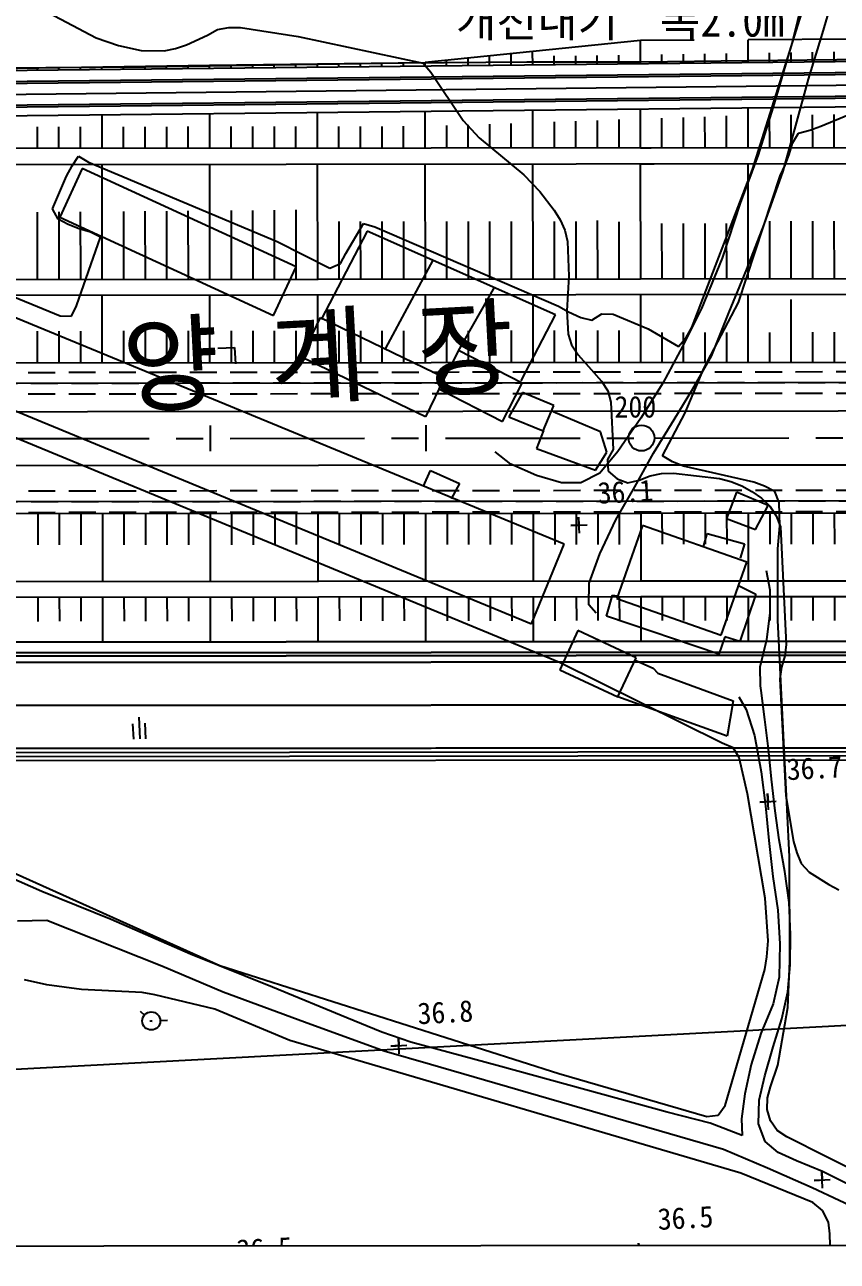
# Model space of a CAD drawing. Header units: millimetres. Extents: x 12262 to 13058, y 1103 to 1809.
# Drawn here: x 12689.2 to 12764.7, y 1421.2 to 1536.1 of the extents above; entities that cross this region are included whole.
import ezdxf
from ezdxf.enums import TextEntityAlignment as Align
from ezdxf.xclip import XClip

# ---------------------------------------------------------------- set-up
doc = ezdxf.new("R2010")
doc.units = ezdxf.units.MM
doc.header["$LTSCALE"] = 10
doc.header["$MEASUREMENT"] = 0
doc.header["$XCLIPFRAME"] = 2
for name, pattern in [('A-CENTR01', [2, 1.25, -0.25, 0.25, -0.25]), ('DASHEDX2', [1.5, 1, -0.5]), ('HIDDEN', [0.375, 0.25, -0.125])]:
    doc.linetypes.add(name, pattern=pattern)
for name, color, linetype in [('TN-CABL', 4, 'Continuous'), ('TZ-BASE', 253, 'Continuous'), ('TZ-CABL', 4, 'Continuous')]:
    doc.layers.add(name, color=color, linetype=linetype)
doc.layers.add('TX-PAPR', color=2, linetype='Continuous', plot=False)
doc.styles.get("Standard").update_dxf_attribs({"font": 'GulimChe.ttf'})
doc.linetypes.add('ZIGZAG', pattern='A,0.0001,-0.2,[131,ltypeshp.shx,S=0.2,R=0,X=-0.2,Y=0],-0.4,[131,ltypeshp.shx,S=0.2,R=180,X=0.2,Y=0],-0.2', length=0.8001)

# ---------------------------------------------------------------- blocks, each defined once
blk = doc.blocks.new('JD-FG1DGHDHG')
at = {"layer": 'TZ-BASE', "linetype": 'DASHEDX2'}
for p, q in [((413.97, 36.86, 37), (415.62, 43.61, 37)), ((416.82, 37.93, 36.61), (418.02, 42.03, 36.61)), ((342.76, 41.05, 36), (349.38, 37.51, 36)), ((415.01, 40.33, 36.78), (413.83, 36.59, 36.78)), ((359.7, 37.76, 36), (360.64, 38.3, 36)), ((360.64, 38.3, 36), (361.69, 38.49, 36)), ((361.69, 38.49, 36), (362.76, 38.47, 36)), ((362.76, 38.47, 36), (368.12, 37.64, 36)), ((349.38, 37.51, 36), (351.44, 36.79, 36)), ((351.44, 36.79, 36), (353.55, 36.35, 36)), ((356.74, 36.53, 36), (357.75, 36.86, 36)), ((357.75, 36.86, 36), (359.7, 37.76, 36)), ((479.9, 37.75), (399.9, 37.27)), ((353.55, 36.35, 36), (355.68, 36.31, 36)), ((355.68, 36.31, 36), (356.74, 36.53, 36))]:
    blk.add_line(p, q, dxfattribs=at)
at = {"layer": 'TZ-BASE'}
for p, q in [((415.52, 33.68, 36.61), (416.82, 37.93, 36.61)), ((368.12, 37.64, 36), (379.74, 35.15, 36)), ((399.9, 37.27), (379.91, 35.21)), ((399.9, 35.08), (399.9, 37.27)), ((409.9, 35.19), (409.9, 37.33)), ((410.3, 25.29, 37), (413.97, 36.86, 37)), ((499.89, 36.16), (319.88, 34.22)), ((383.91, 34.91), (383.9, 35.62)), ((385.91, 34.93), (385.9, 35.82)), ((387.91, 34.95), (387.9, 36.03)), ((389.91, 34.97), (389.9, 36.24)), ((391.9, 35), (391.9, 35.83)), ((393.9, 35.02), (393.9, 35.83)), ((395.9, 35.04), (395.9, 35.87)), ((397.9, 35.06), (397.9, 35.9)), ((401.9, 35.1), (401.9, 35.96)), ((403.9, 35.13), (403.9, 35.99)), ((405.9, 35.15), (405.9, 36.02)), ((407.9, 35.17), (407.9, 36.05)), ((411.9, 35.21), (411.9, 36.12)), ((413.83, 36.59, 36.78), (412.23, 31.12, 36.78)), ((413.9, 35.23), (413.9, 36.15)), ((415.9, 35.26), (415.9, 36.18)), ((417.9, 35.28), (417.9, 36.21)), ((339.91, 34.67), (359.91, 34.99)), ((343.91, 34.48), (343.91, 34.73)), ((345.91, 34.5), (345.91, 34.77)), ((347.91, 34.52), (347.91, 34.8)), ((349.91, 34.54), (349.91, 34.83)), ((351.91, 34.56), (351.91, 34.86)), ((353.91, 34.59), (353.91, 34.89)), ((355.91, 34.61), (355.91, 34.92)), ((357.91, 34.63), (357.91, 34.96)), ((359.91, 34.99), (379.91, 35.21)), ((359.91, 34.65), (359.91, 34.99)), ((361.91, 34.67), (361.91, 35.01)), ((363.91, 34.69), (363.91, 35.03)), ((365.91, 34.72), (365.91, 35.05)), ((367.91, 34.74), (367.91, 35.08)), ((369.91, 34.76), (369.91, 35.1)), ((371.91, 34.78), (371.91, 35.12)), ((373.91, 34.8), (373.91, 35.14)), ((375.91, 34.82), (375.91, 35.16)), ((377.91, 34.85), (377.91, 35.18)), ((379.74, 35.15, 36), (380.45, 34.33, 36)), ((379.91, 34.87), (379.91, 35.21)), ((381.91, 34.89), (381.9, 35.41)), ((499.9, 33.96), (319.91, 32.02)), ((380.45, 34.33, 36), (383.46, 29.84, 36)), ((414.33, 29.36, 36.61), (415.52, 33.68, 36.61)), ((499.92, 31.96), (319.93, 30.02)), ((412.23, 31.12, 36.78), (410.83, 26.65, 36.78)), ((349.92, 27.27), (349.92, 30.34)), ((359.92, 27.28), (359.92, 30.45)), ((369.92, 27.29), (369.92, 30.56)), ((379.92, 27.29), (379.92, 30.67)), ((389.92, 27.3), (389.92, 30.77)), ((397.92, 27.31), (397.92, 29.92)), ((399.92, 27.31), (399.92, 30.88)), ((401.91, 27.31), (401.9, 30.05)), ((403.91, 27.32), (403.9, 30.12)), ((405.91, 27.32), (405.9, 30.19)), ((407.91, 27.32), (407.9, 30.26)), ((409.91, 27.32), (409.9, 30.99)), ((411.91, 27.32), (411.9, 30.34)), ((413.91, 27.33), (413.9, 30.35)), ((415.91, 27.33), (415.9, 30.37)), ((416.66, 29.31, 35), (420.63, 30.94, 35)), ((417.91, 27.33), (417.9, 30.38)), ((343.92, 27.26), (343.92, 29.25)), ((345.92, 27.26), (345.92, 29.25)), ((347.92, 27.27), (347.92, 29.25)), ((351.92, 27.27), (351.92, 29.26)), ((353.92, 27.27), (353.92, 29.26)), ((355.92, 27.27), (355.92, 29.26)), ((357.92, 27.27), (357.92, 29.27)), ((361.92, 27.28), (361.92, 29.27)), ((363.92, 27.28), (363.92, 29.28)), ((365.92, 27.28), (365.92, 29.28)), ((367.92, 27.28), (367.92, 29.28)), ((371.92, 27.29), (371.92, 29.29)), ((373.92, 27.29), (373.92, 29.29)), ((375.92, 27.29), (375.92, 29.29)), ((377.92, 27.29), (377.92, 29.3)), ((381.92, 27.3), (381.92, 29.37)), ((383.46, 29.84, 36), (384.92, 28.24, 36)), ((383.92, 27.3), (383.92, 29.44)), ((385.92, 27.3), (385.92, 29.51)), ((387.92, 27.3), (387.92, 29.57)), ((391.92, 27.31), (391.92, 29.71)), ((393.92, 27.31), (393.92, 29.78)), ((395.92, 27.31), (395.92, 29.85)), ((413.17, 25.12, 36.61), (414.33, 29.36, 36.61)), ((414.59, 28.65, 35), (415.64, 28.94, 35)), ((415.64, 28.94, 35), (416.66, 29.31, 35)), ((384.92, 28.24, 36), (389.09, 24.8, 36)), ((413.72, 26.69, 35), (414.03, 27.73, 35)), ((414.03, 27.73, 35), (414.59, 28.65, 35)), ((347.14, 25.62, 37), (347.74, 26.54, 37)), ((347.74, 26.54, 37), (348.65, 25.98, 37)), ((389.92, 27.3), (389.92, 27.54)), ((410.83, 26.65, 36.78), (409.18, 22.17, 36.78)), ((413.34, 25.68, 35), (413.72, 26.69, 35)), ((348.07, 25.39, 38.33), (345.99, 20.86, 38.33)), ((346.62, 24.68, 37), (347.14, 25.62, 37)), ((367.94, 16.25, 38.33), (348.07, 25.39, 38.33)), ((348.65, 25.98, 37), (366.17, 18.59, 37)), ((349.94, 15.1), (349.93, 25.77)), ((359.94, 15.11), (359.93, 25.78)), ((369.94, 15.12), (369.93, 25.79)), ((379.94, 15.12), (379.93, 25.79)), ((389.94, 15.13), (389.93, 25.8)), ((399.94, 15.14), (399.93, 25.81)), ((404.67, 10.62, 37), (410.3, 25.29, 37)), ((409.92, 15.15), (409.91, 25.82)), ((412.88, 24.7, 35), (413.34, 25.68, 35)), ((345.33, 21.64, 37), (346.62, 24.68, 37)), ((389.09, 24.8, 36), (390.58, 23.24, 36)), ((409.01, 12.95, 35), (412.88, 24.7, 35)), ((411.4, 20.18, 36.61), (413.17, 25.12, 36.61)), ((390.58, 23.24, 36), (391.9, 21.52, 36)), ((409.18, 22.17, 36.78), (407.49, 17.05, 36.78)), ((343.94, 15.09), (343.93, 21.33)), ((345.84, 20.66, 37), (345.33, 21.64, 37)), ((345.94, 15.09), (345.93, 21.35)), ((345.99, 20.86, 38.33), (365.85, 11.72, 38.33)), ((347.94, 15.1), (347.93, 21.36)), ((351.94, 15.1), (351.93, 21.4)), ((353.94, 15.1), (353.93, 21.41)), ((355.94, 15.1), (355.93, 21.43)), ((357.94, 15.1), (357.93, 21.44)), ((361.94, 15.11), (361.93, 21.48)), ((363.94, 15.11), (363.93, 21.49)), ((365.94, 15.11), (365.93, 21.51)), ((367.94, 15.11), (367.93, 21.53)), ((391.9, 21.52, 36), (392.47, 20.62, 36)), ((346.78, 20.17, 37), (345.84, 20.66, 37)), ((347.79, 19.79, 37), (346.78, 20.17, 37)), ((348.84, 19.48, 37), (347.79, 19.79, 37)), ((374.53, 19.55, 37.53), (370.25, 11.37, 37.53)), ((371.94, 15.12), (371.93, 20.45)), ((372.54, 17.49, 37), (374.19, 20.27, 37)), ((373.94, 15.12), (373.93, 20.45)), ((374.19, 20.27, 37), (375.24, 19.96, 37)), ((392.03, 11.78, 37.53), (374.53, 19.55, 37.53)), ((375.24, 19.96, 37), (392.3, 12.59, 37)), ((375.94, 15.12), (375.93, 20.46)), ((377.94, 15.12), (377.93, 20.46)), ((381.94, 15.13), (381.93, 20.46)), ((383.94, 15.13), (383.93, 20.46)), ((385.94, 15.13), (385.93, 20.46)), ((387.94, 15.13), (387.93, 20.47)), ((391.94, 15.14), (391.93, 20.47)), ((392.47, 20.62, 36), (392.9, 19.65, 36)), ((392.9, 19.65, 36), (393.13, 18.59, 36)), ((393.94, 15.14), (393.93, 20.47)), ((395.94, 15.14), (395.93, 20.55)), ((397.94, 15.14), (397.93, 20.42)), ((401.92, 15.14), (401.91, 20.27)), ((403.92, 15.15), (403.91, 20.27)), ((405.92, 15.15), (405.91, 20.27)), ((407.92, 15.15), (407.91, 20.28)), ((409.78, 16.02, 36.61), (411.4, 20.18, 36.61)), ((411.92, 15.15), (411.91, 20.49)), ((413.92, 15.16), (413.91, 20.49)), ((415.92, 15.16), (415.91, 20.49)), ((417.92, 15.16), (417.91, 20.49)), ((347.55, 12.64, 37), (349.78, 18.99, 37)), ((349.78, 18.99, 37), (348.84, 19.48, 37)), ((366.17, 18.59, 37), (371.08, 16.11, 37)), ((393.13, 18.59, 36), (393.27, 15.37, 36)), ((372.05, 16.55, 37), (372.54, 17.49, 37)), ((365.85, 11.72, 38.33), (367.94, 16.25, 38.33)), ((371.08, 16.11, 37), (372.05, 16.55, 37)), ((376.26, 8.69, 37.53), (380.66, 16.88, 37.53)), ((407.49, 17.05, 36.78), (405.57, 12.39, 36.78)), ((337.63, 15.15, 37), (346.03, 11.69, 37)), ((393.27, 15.37, 36), (393.06, 12.16, 36)), ((408.11, 11.97, 36.61), (409.78, 16.02, 36.61)), ((392.84, -9.51, 39.25), (334.76, 14.44, 39.25)), ((383.02, 8.46, 37.53), (386.38, 14.4, 37.53)), ((347.09, 11.66, 37), (347.55, 12.64, 37)), ((349.94, 7.34), (349.94, 13.64)), ((359.94, 7.35), (359.94, 13.65)), ((369.94, 7.36), (369.94, 13.66)), ((379.94, 7.36), (379.94, 13.66)), ((389.94, 7.37), (389.94, 13.67)), ((399.94, 7.38), (399.94, 13.68)), ((405.8, 6.8, 35), (409.01, 12.95, 35)), ((409.92, 7.39), (409.92, 13.69)), ((413.92, 7.4), (413.92, 13.21)), ((346.03, 11.69, 37), (347.09, 11.66, 37)), ((368.43, 7.87, 37.83), (370.21, 11.55, 37.83)), ((370.21, 11.55, 37.83), (381.72, 5.98, 37.83)), ((388.83, 5.67, 37.53), (392.03, 11.78, 37.53)), ((392.3, 12.59, 37), (393.24, 12.06, 37)), ((393.06, 12.16, 36), (393.19, 10, 36)), ((393.24, 12.06, 37), (394.37, 11.55, 37)), ((394.37, 11.55, 37), (395.41, 11.31, 37)), ((395.41, 11.31, 37), (396.31, 11.88, 37)), ((396.31, 11.88, 37), (397.37, 11.86, 37)), ((397.37, 11.86, 37), (400.63, 10.48, 37)), ((405.57, 12.39, 36.78), (403.85, 8.9, 36.78)), ((406.52, 7.95, 36.61), (408.11, 11.97, 36.61)), ((400.63, 10.48, 37), (403.44, 8.86, 37)), ((404.15, 9.68, 37), (404.67, 10.62, 37)), ((343.94, 7.33), (343.94, 10.28)), ((345.94, 7.33), (345.94, 10.28)), ((347.94, 7.34), (347.94, 10.28)), ((351.94, 7.34), (351.94, 10.29)), ((353.94, 7.34), (353.94, 10.29)), ((355.94, 7.34), (355.94, 10.29)), ((357.94, 7.34), (357.94, 10.29)), ((361.94, 7.35), (361.94, 10.29)), ((363.94, 7.35), (363.94, 10.3)), ((365.94, 7.35), (365.94, 10.3)), ((367.94, 7.35), (367.94, 10.3)), ((371.94, 7.36), (371.94, 10.3)), ((373.94, 7.36), (373.94, 10.31)), ((375.94, 7.36), (375.94, 10.31)), ((377.94, 7.36), (377.94, 10.31)), ((381.94, 7.37), (381.94, 10.31)), ((383.94, 7.37), (383.94, 10.31)), ((385.94, 7.37), (385.94, 10.32)), ((387.94, 7.37), (387.94, 10.32)), ((391.94, 7.38), (391.94, 10.32)), ((393.19, 10, 36), (393.52, 8.99, 36)), ((393.94, 7.38), (393.94, 10.32)), ((395.94, 7.38), (395.94, 10.33)), ((397.94, 7.38), (397.94, 10.33)), ((401.92, 7.38), (401.92, 10.15)), ((403.44, 8.86, 37), (404.15, 9.68, 37)), ((403.92, 7.39), (403.92, 10.16)), ((405.92, 7.39), (405.92, 10.16)), ((407.92, 7.39), (407.92, 10.16)), ((411.92, 7.39), (411.92, 10.16)), ((415.92, 7.4), (415.92, 10.17)), ((417.92, 7.4), (417.92, 10.17)), ((360.68, 8.68, 37.2), (362.22, 8.76, 37.2)), ((362.22, 8.76, 37.2), (362.3, 7.24, 37.2)), ((383.03, 8.47, 38.08), (381.2, 4.92, 38.08)), ((388.93, 5.45, 38.08), (383.03, 8.47, 38.08)), ((393.52, 8.99, 36), (394.13, 8.09, 36)), ((394.13, 8.09, 36), (396.3, 5.63, 36)), ((403.85, 8.9, 36.78), (401.98, 5.44, 36.78)), ((392.39, -20.5, 37), (323.79, 7.83, 37)), ((331.72, 7.05, 39.25), (389.8, -16.9, 39.25)), ((379.94, 2.31, 37.83), (368.43, 7.87, 37.83)), ((404.77, 4.93, 36.61), (406.52, 7.95, 36.61)), ((381.72, 5.98, 37.83), (379.94, 2.31, 37.83)), ((404.07, 2.68, 35), (405.8, 6.8, 35)), ((381.2, 4.92, 38.08), (387.11, 1.89, 38.08)), ((387.11, 1.89, 38.08), (388.93, 5.45, 38.08)), ((396.3, 5.63, 36), (396.87, 4.73, 36)), ((396.87, 4.73, 36), (397.17, 3.68, 36)), ((401.98, 5.44, 36.78), (399.96, 2.19, 36.78)), ((403.05, 2.08, 36.61), (404.77, 4.93, 36.61)), ((388.95, 4.57, 37.92), (387.7, 2.32, 37.92)), ((391.86, 3.38, 37.92), (388.95, 4.57, 37.92)), ((397.17, 3.68, 36), (397.37, -0.71, 36)), ((387.7, 2.32, 37.92), (390.89, 1.01, 37.92)), ((390.89, 1.01, 37.92), (391.86, 3.38, 37.92)), ((396.21, 0.92, 37.63), (391.8, 2.78, 37.63)), ((401.97, -1.29, 35), (404.07, 2.68, 35)), ((360, -0.88), (360, 1.52)), ((380, -0.87), (380, 1.53)), ((399.96, 2.19, 36.78), (397.82, -0.89, 36.78)), ((401.13, -1.06, 36.61), (403.05, 2.08, 36.61)), ((390.92, 1.04, 37.63), (390.25, -0.62, 37.63)), ((396.8, -0.97, 37.63), (396.21, 0.92, 37.63)), ((387.86, -2.08, 36.78), (386.43, -0.94, 36.78)), ((390.25, -0.62, 37.63), (395.74, -2.65, 37.63)), ((395.74, -2.65, 37.63), (396.8, -0.97, 37.63)), ((397.82, -0.89, 36.78), (396.14, -2.92, 36.78)), ((397.37, -0.71, 36), (396.84, -1.66, 36)), ((399.39, -4.19, 36.61), (401.13, -1.06, 36.61)), ((0, -2.51), (399.94, -2.15)), ((390.25, -3.14, 36.78), (387.86, -2.08, 36.78)), ((396.84, -1.66, 36), (396.92, -2.72, 36)), ((399.94, -2.15), (700, -1.88)), ((402.89, -1.85, 35), (401.97, -1.29, 35)), ((403.9, -2.27, 35), (402.89, -1.85, 35)), ((410.43, -3.75, 35), (403.9, -2.27, 35)), ((379.78, -4.11, 38.57), (380.43, -2.66, 38.57)), ((380.43, -2.66, 38.57), (383.11, -3.86, 38.57)), ((392.59, -3.82, 36.78), (390.25, -3.14, 36.78)), ((396.14, -2.92, 36.78), (394.37, -3.81, 36.78)), ((396.92, -2.72, 36), (397.74, -3.43, 36)), ((397.74, -3.43, 36), (398.75, -3.81, 36)), ((399.8, -3.55, 36), (400.81, -3.15, 36)), ((400.81, -3.15, 36), (401.87, -2.96, 36)), ((401.87, -2.96, 36), (402.97, -2.91, 36)), ((402.97, -2.91, 36), (407.25, -3.4, 36)), ((407.25, -3.4, 36), (408.3, -3.7, 36)), ((383.11, -3.86, 38.57), (382.32, -5.31, 38.57)), ((394.37, -3.81, 36.78), (392.59, -3.82, 36.78)), ((397.61, -7.25, 36.61), (399.39, -4.19, 36.61)), ((398.75, -3.81, 36), (399.8, -3.55, 36)), ((408.3, -3.7, 36), (409.31, -4.09, 36)), ((409.31, -4.09, 36), (410.26, -4.61, 36)), ((411.44, -4.13, 35), (410.43, -3.75, 35)), ((412.39, -4.62, 35), (411.44, -4.13, 35)), ((408.82, -4.69, 38.63), (407.9, -7.11, 38.63)), ((411.76, -5.91, 38.63), (408.82, -4.69, 38.63)), ((410.26, -4.61, 36), (411.14, -5.25, 36)), ((411.14, -5.25, 36), (411.92, -5.99, 36)), ((412.79, -5.63, 35), (412.39, -4.62, 35)), ((412.85, -7.8, 35), (412.79, -5.63, 35)), ((343.98, -9.58), (343.98, -6.67)), ((345.98, -9.57), (345.98, -6.67)), ((347.98, -9.57), (347.98, -6.66)), ((349.98, -12.96), (349.98, -6.66)), ((351.98, -9.57), (351.98, -6.66)), ((353.98, -9.57), (353.98, -6.66)), ((355.98, -9.56), (355.98, -6.66)), ((357.98, -9.56), (357.98, -6.66)), ((359.98, -12.95), (359.98, -6.65)), ((361.98, -9.56), (361.98, -6.65)), ((363.98, -9.56), (363.98, -6.65)), ((365.98, -9.56), (365.98, -6.65)), ((367.98, -9.55), (367.98, -6.65)), ((369.98, -12.94), (369.98, -6.64)), ((371.98, -9.55), (371.98, -6.64)), ((373.98, -9.55), (373.98, -6.64)), ((375.98, -9.55), (375.98, -6.64)), ((377.98, -9.54), (377.98, -6.64)), ((379.98, -12.94), (379.98, -6.64)), ((381.98, -9.54), (381.98, -6.63)), ((383.98, -9.54), (383.98, -6.63)), ((385.98, -9.54), (385.98, -6.63)), ((387.98, -9.54), (387.98, -6.63)), ((389.98, -12.93), (389.98, -6.63)), ((391.98, -9.53), (391.98, -6.62)), ((393.98, -9.53), (393.98, -6.62)), ((395.98, -9.53), (395.98, -6.62)), ((397.98, -9.53), (397.98, -6.62)), ((399.94, -6.62), (558, -6.47)), ((399.98, -12.92), (399.98, -6.62)), ((401.95, -9.52), (401.94, -6.62)), ((403.95, -9.52), (403.94, -6.61)), ((405.95, -9.52), (405.94, -6.61)), ((407.95, -9.52), (407.94, -6.61)), ((409.95, -12.91), (409.94, -6.61)), ((410.58, -8.16, 38.63), (411.76, -5.91, 38.63)), ((411.92, -5.99, 36), (412.52, -6.89, 36)), ((411.95, -9.51), (411.94, -6.61)), ((412.52, -6.89, 36), (412.92, -7.9, 36)), ((413.95, -9.51), (413.94, -6.6)), ((415.95, -9.51), (415.94, -6.6)), ((417.95, -9.51), (417.94, -6.6)), ((393.45, -7.79, 36.12), (394.95, -7.71, 36.12)), ((394.2, -7.75, 36.12), (393.45, -7.79, 36.12)), ((394.24, -8.49, 36.12), (394.16, -7, 36.12)), ((394.16, -7, 36.12), (394.2, -7.75, 36.12)), ((396.15, -10.41, 36.61), (397.61, -7.25, 36.61)), ((400.11, -7.78, 39.98), (397.73, -14.54, 39.98)), ((409.79, -11.19, 39.98), (400.11, -7.78, 39.98)), ((407.9, -7.11, 38.63), (410.58, -8.16, 38.63)), ((412.66, -9.94, 35), (412.85, -7.8, 35)), ((412.92, -7.9, 36), (413.45, -18.82, 36)), ((405.75, -9.77, 39.14), (406.12, -8.51, 39.14)), ((406.12, -8.51, 39.14), (409.57, -9.49, 39.14)), ((389.8, -16.9, 39.25), (392.84, -9.51, 39.25)), ((409.57, -9.49, 39.14), (409.17, -10.82, 39.14)), ((412.67, -16.58, 35), (412.66, -9.94, 35)), ((395.14, -13.12, 36.61), (396.15, -10.41, 36.61)), ((407.4, -17.95, 39.98), (409.79, -11.19, 39.98)), ((411.97, -13.78, 34.55), (411.6, -11.99, 34.55)), ((395.12, -15.14, 36.61), (395.14, -13.12, 36.61)), ((399.95, -12.92), (558.01, -12.77)), ((409.03, -13.35, 39.59), (410.63, -14.16, 39.59)), ((343.99, -16.68), (343.98, -14.43)), ((345.99, -16.67), (345.98, -14.43)), ((347.99, -16.67), (347.98, -14.43)), ((349.99, -18.56), (349.98, -14.43)), ((349.99, -18.59), (349.98, -14.45)), ((351.99, -16.67), (351.98, -14.42)), ((353.99, -16.66), (353.98, -14.42)), ((355.99, -16.66), (355.98, -14.42)), ((357.99, -16.66), (357.98, -14.42)), ((359.99, -18.55), (359.98, -14.42)), ((359.99, -18.58), (359.98, -14.45)), ((361.99, -16.65), (361.98, -14.42)), ((363.99, -16.65), (363.98, -14.41)), ((365.99, -16.65), (365.98, -14.41)), ((367.99, -16.65), (367.98, -14.41)), ((369.99, -18.54), (369.98, -14.41)), ((369.99, -18.57), (369.98, -14.44)), ((371.99, -16.64), (371.98, -14.41)), ((373.99, -16.64), (373.98, -14.4)), ((375.99, -16.64), (375.98, -14.4)), ((377.99, -16.63), (377.98, -14.4)), ((379.99, -18.54), (379.98, -14.4)), ((379.99, -18.56), (379.98, -14.43)), ((381.99, -16.63), (381.98, -14.4)), ((383.99, -16.63), (383.98, -14.4)), ((385.99, -16.62), (385.98, -14.39)), ((387.99, -16.62), (387.98, -14.39)), ((389.99, -18.53), (389.98, -14.39)), ((389.99, -18.56), (389.98, -14.42)), ((391.99, -16.62), (391.98, -14.39)), ((393.99, -16.61), (393.98, -14.39)), ((395.99, -16.61), (395.98, -14.38)), ((396.77, -16.21, 39.59), (397.32, -14.23, 39.59)), ((397.32, -14.23, 39.59), (397.79, -14.31, 39.59)), ((397.73, -14.54, 39.98), (407.4, -17.95, 39.98)), ((397.99, -16.61), (397.98, -14.38)), ((399.95, -14.38), (519.66, -14.27)), ((399.95, -14.38), (479.95, -14.31)), ((399.99, -18.52), (399.98, -14.38)), ((399.99, -18.55), (399.98, -14.41)), ((401.95, -16.6), (401.95, -14.38)), ((403.95, -16.6), (403.95, -14.38)), ((405.95, -16.6), (405.95, -14.38)), ((407.95, -16.6), (407.95, -14.37)), ((410.63, -14.16, 39.59), (409.13, -18.56, 39.59)), ((409.95, -18.51), (409.95, -14.37)), ((409.95, -18.54), (409.95, -14.4)), ((411.95, -16.59), (411.95, -14.37)), ((411.96, -15.92, 34.55), (411.97, -13.78, 34.55)), ((413.95, -16.59), (413.95, -14.37)), ((415.95, -16.59), (415.95, -14.37)), ((417.95, -16.59), (417.95, -14.37)), ((395.8, -15.93, 36.61), (395.12, -15.14, 36.61)), ((411.64, -18.35, 34.55), (411.96, -15.92, 34.55)), ((407.19, -19.72, 39.59), (396.77, -16.21, 39.59)), ((413.76, -38.55, 35), (412.67, -16.58, 35)), ((319.99, -18.59), (699.95, -18.24)), ((319.99, -18.62), (700.02, -18.28)), ((394.09, -17.54, 39.12), (392.41, -21.17, 39.12)), ((399.5, -20.05, 39.12), (394.09, -17.54, 39.12)), ((407.76, -18.13, 39.59), (407.19, -19.72, 39.59)), ((409.13, -18.56, 39.59), (407.76, -18.13, 39.59)), ((411.04, -20.89, 34.55), (411.64, -18.35, 34.55)), ((413.45, -18.82, 36), (413.32, -19.89, 36)), ((257.95, -20.57), (700.02, -20.18)), ((407.5, -28, 37), (392.39, -20.5, 37)), ((397.82, -23.68, 39.12), (399.5, -20.05, 39.12)), ((399.48, -20.31, 38.81), (401.1, -21.02, 38.81)), ((413.32, -19.89, 36), (413.01, -20.93, 36)), ((392.41, -21.17, 39.12), (397.82, -23.68, 39.12)), ((401.1, -21.02, 38.81), (401.52, -21.5, 38.81)), ((401.52, -21.5, 38.81), (408.52, -24.06, 38.81)), ((411.05, -22.67, 34.55), (411.04, -20.89, 34.55)), ((413.01, -20.93, 36), (412.85, -22, 36)), ((411.11, -23.09, 34.55), (411.05, -22.67, 34.55)), ((412.85, -22, 36), (413.4, -32.88, 36)), ((407.96, -27.35, 38.81), (397.82, -23.68, 38.81)), ((408.52, -24.06, 38.81), (407.96, -27.35, 38.81)), ((409.04, -23.68, 36.85), (409.73, -24.86, 36.85)), ((411.47, -25.78, 34.55), (411.11, -23.09, 34.55)), ((0.02, -24.8), (700.02, -24.18)), ((0.55, -24.78), (699.95, -24.14)), ((409.73, -24.86, 36.85), (410.51, -27.27, 36.85)), ((352.76, -26.19, 37.02), (352.84, -27.63, 37.02)), ((353.32, -25.59, 37.02), (353.43, -27.6, 37.02)), ((353.99, -27.59, 37.02), (353.91, -26.13, 37.02)), ((411.81, -28.53, 34.55), (411.47, -25.78, 34.55)), ((410.51, -27.27, 36.85), (411.13, -30.66, 36.85)), ((0.03, -28.8), (700.03, -28.18)), ((408.52, -28.41, 37), (407.5, -28, 37)), ((409.09, -29.31, 37), (408.52, -28.41, 37)), ((412.08, -31.32, 34.55), (411.81, -28.53, 34.55)), ((409.84, -32.69, 37), (409.09, -29.31, 37)), ((411.13, -30.66, 36.85), (411.51, -33.8, 36.85)), ((412.42, -34.26, 34.55), (412.08, -31.32, 34.55)), ((411.49, -42.38, 37), (409.84, -32.69, 37)), ((411.8, -34.17, 36.72), (411.72, -32.67, 36.72)), ((411.72, -32.67, 36.72), (411.76, -33.42, 36.72)), ((413.4, -32.88, 36), (414.13, -37.11, 36)), ((327.46, -33.64, 37), (360.84, -48.63, 37)), ((411.01, -33.46, 36.72), (412.51, -33.38, 36.72)), ((411.76, -33.42, 36.72), (411.01, -33.46, 36.72)), ((411.51, -33.8, 36.85), (411.84, -37.02, 36.85)), ((412.79, -36.97, 34.55), (412.42, -34.26, 34.55)), ((411.84, -37.02, 36.85), (412.2, -40.37, 36.85)), ((413.32, -39.9, 34.55), (412.79, -36.97, 34.55)), ((414.13, -37.11, 36), (414.42, -38.16, 36)), ((344.33, -41.78, 36.85), (335.74, -38.01, 36.85)), ((413.77, -48.24, 35), (413.76, -38.55, 35)), ((414.42, -38.16, 36), (414.82, -39.17, 36)), ((699.42, -39.32), (159.5, -67.99)), ((413.73, -42.79, 34.55), (413.32, -39.9, 34.55)), ((414.82, -39.17, 36), (415.57, -39.96, 36)), ((415.57, -39.96, 36), (417.4, -41.12, 36)), ((412.2, -40.37, 36.85), (412.66, -43.51, 36.85)), ((417.4, -41.12, 36), (418.34, -41.61, 36)), ((350.76, -44.37, 36.85), (344.33, -41.78, 36.85)), ((411.77, -46.34, 37), (411.49, -42.38, 37)), ((412.66, -43.51, 36.85), (412.84, -46.63, 36.85)), ((413.83, -45.77, 34.55), (413.73, -42.79, 34.55)), ((342.07, -44.48, 36.8), (344.8, -44.42, 36.8)), ((344.8, -44.42, 36.8), (355.47, -48.67, 36.8)), ((358.12, -47.59, 36.85), (350.76, -44.37, 36.85)), ((413.81, -48.58, 34.55), (413.83, -45.77, 34.55)), ((411.66, -47.84, 37), (411.77, -46.34, 37)), ((412.84, -46.63, 36.85), (412.8, -49.72, 36.85)), ((365.75, -50.66, 36.85), (358.12, -47.59, 36.85)), ((411.46, -49.02, 37), (411.66, -47.84, 37)), ((355.47, -48.67, 36.8), (361.15, -51.08, 36.8)), ((360.84, -48.63, 37), (392.33, -58.68, 37)), ((407.77, -61.65, 37), (411.46, -49.02, 37)), ((413.6, -51.07, 34.55), (413.81, -48.58, 34.55)), ((413.61, -52.55, 35), (413.77, -48.24, 35)), ((344.8, -50.44, 37), (342.72, -49.97, 37)), ((348.01, -50.87, 37), (344.8, -50.44, 37)), ((412.8, -49.72, 36.85), (412.23, -52.2, 36.85)), ((353.64, -51.15, 37), (348.01, -50.87, 37)), ((354.82, -51.35, 37), (353.64, -51.15, 37)), ((360.38, -52.69, 37), (354.82, -51.35, 37)), ((361.15, -51.08, 36.8), (368.73, -53.86, 36.8)), ((372.66, -53.51, 36.85), (365.75, -50.66, 36.85)), ((413.04, -53.58, 34.55), (413.6, -51.07, 34.55)), ((367.37, -55.61, 37), (360.38, -52.69, 37)), ((412.23, -52.2, 36.85), (411.08, -54.95, 36.85)), ((412.68, -57.88, 35), (413.61, -52.55, 35)), ((353.47, -52.87, 36.79), (353.86, -53.24, 36.79)), ((354.37, -53.79, 36.79), (354.58, -53.81, 36.79)), ((354.48, -53.72, 36.79), (354.49, -53.88, 36.79)), ((355.32, -53.75, 36.79), (356, -53.73, 36.79)), ((368.73, -53.86, 36.8), (376.1, -56.55, 36.8)), ((375.91, -54.82, 36.85), (372.66, -53.51, 36.85)), ((412.23, -56.18, 34.55), (413.04, -53.58, 34.55)), ((378.58, -55.77, 36.85), (375.91, -54.82, 36.85)), ((411.08, -54.95, 36.85), (410.18, -57.83, 36.85)), ((409.22, -67.94, 37), (367.37, -55.61, 37)), ((376.73, -56.12, 36.84), (378.22, -56.04, 36.84)), ((377.47, -56.08, 36.84), (376.73, -56.12, 36.84)), ((377.51, -56.83, 36.84), (377.43, -55.33, 36.84)), ((377.43, -55.33, 36.84), (377.47, -56.08, 36.84)), ((386.96, -58.02, 36.85), (378.58, -55.77, 36.85)), ((411.47, -58.87, 34.55), (412.23, -56.18, 34.55)), ((376.1, -56.55, 36.8), (380.42, -57.81, 36.8)), ((380.42, -57.81, 36.8), (407.62, -65.69, 36.8)), ((402.38, -62.26, 36.85), (386.96, -58.02, 36.85)), ((410.18, -57.83, 36.85), (409.59, -60.56, 36.85)), ((411.99, -59.9, 35), (412.68, -57.88, 35)), ((392.33, -58.68, 37), (406.07, -62.65, 37)), ((410.93, -61.13, 34.55), (411.47, -58.87, 34.55)), ((409.59, -60.56, 36.85), (409.3, -62.88, 36.85)), ((411.71, -60.94, 35), (411.99, -59.9, 35)), ((407.13, -62.53, 37), (407.77, -61.65, 37)), ((410.88, -63.34, 34.55), (410.93, -61.13, 34.55)), ((411.69, -62.01, 35), (411.71, -60.94, 35)), ((411.99, -63.06, 35), (411.69, -62.01, 35)), ((406.37, -63.29, 36.85), (402.38, -62.26, 36.85)), ((406.07, -62.65, 37), (407.13, -62.53, 37)), ((409.3, -62.88, 36.85), (409.37, -64.44, 36.85)), ((412.6, -63.96, 35), (411.99, -63.06, 35)), ((409.37, -64.44, 36.85), (406.37, -63.29, 36.85)), ((411.49, -64.98, 34.55), (410.88, -63.34, 34.55)), ((413.51, -64.55, 35), (412.6, -63.96, 35)), ((412.71, -65.99, 34.55), (411.49, -64.98, 34.55)), ((431.02, -73.39, 35), (413.51, -64.55, 35)), ((407.62, -65.69, 36.8), (411.71, -67.42, 36.8)), ((414.41, -66.77, 34.55), (412.71, -65.99, 34.55)), ((411.71, -67.42, 36.8), (415.84, -69.26, 36.8)), ((416.8, -67.76, 34.55), (414.41, -66.77, 34.55)), ((415.91, -70.66, 37), (409.22, -67.94, 37)), ((416.03, -68.6, 36.74), (417.53, -68.52, 36.74)), ((416.78, -68.56, 36.74), (416.03, -68.6, 36.74)), ((416.82, -69.31, 36.74), (416.74, -67.81, 36.74)), ((416.74, -67.81, 36.74), (416.78, -68.56, 36.74)), ((419.42, -69.06, 34.55), (416.8, -67.76, 34.55)), ((415.84, -69.26, 36.8), (423.75, -72.95, 36.8)), ((416.83, -71.4, 37), (415.91, -70.66, 37)), ((417.38, -72.48, 37), (416.83, -71.4, 37)), ((417.5, -73.57, 37), (417.38, -72.48, 37)), ((399.82, -75.93, 36.54), (399.74, -74.44, 36.54)), ((399.74, -74.44, 36.54), (399.78, -75.18, 36.54)), ((417.56, -75.74, 37), (417.5, -73.57, 37))]:
    blk.add_line(p, q, dxfattribs=at)
at = {"layer": 'TZ-BASE', "linetype": 'ByBlock'}
for p, q in [((409.9, 35.4, 34.11), (511.86, 36.68, 34.11)), ((306.86, 34.51, 34.11), (353.91, 34.83, 34.11)), ((353.91, 34.83, 34.11), (377.9, 35.18, 34.11)), ((377.9, 35.18, 34.11), (389.36, 35.3, 34.11)), ((389.36, 35.3, 34.11), (399.9, 35.3, 34.11)), ((399.9, 35.3, 34.11), (409.9, 35.4, 34.11))]:
    blk.add_line(p, q, dxfattribs=at)
at = {"layer": 'TZ-BASE', "linetype": 'Continuous'}
for p, q in [((499.89, 35.16), (319.89, 33.22)), ((499.9, 34.96), (319.9, 33.02)), ((499.91, 32.96), (319.92, 31.02)), ((499.91, 32.76), (319.93, 30.82)), ((222.31, 27.15), (699.95, 27.58)), ((399.91, 27.31), (400.91, 27.31)), ((219.93, 25.65), (699.95, 26.08)), ((399.91, 25.81), (401.17, 25.81)), ((0.51, 14.78), (399.92, 15.14)), ((399.92, 15.14), (699.95, 15.41)), ((0.51, 13.32), (699.95, 13.95)), ((0.52, 7.02), (699.95, 7.65)), ((199.98, -6.8), (399.94, -6.62)), ((199.98, -13.1), (399.95, -12.92)), ((59.06, -14.69), (399.95, -14.38)), ((319.99, -19.59), (699.95, -19.24)), ((319.99, -19.62), (700.02, -19.28)), ((257.96, -20.55), (699.95, -20.14)), ((319.99, -19.89), (699.95, -19.54)), ((319.99, -19.92), (700.02, -19.58)), ((340.56, -28.85), (639.48, -28.58)), ((639.13, -28.23), (340.91, -28.5)), ((639.49, -28.98), (340.56, -29.25)), ((340.91, -29.6), (639.14, -29.33))]:
    blk.add_line(p, q, dxfattribs=at)
at = {"layer": 'TZ-BASE'}
blk.add_lwpolyline([(0, 2.49), (662.24, 3.08), (694.01, 3.11)], dxfattribs=at)
at = {"layer": 'TZ-BASE', "linetype": 'A-CENTR01'}
blk.add_lwpolyline([(0, 0), (201.8, 0.18), (401.2, 0.35), (601.2, 0.53), (700, 0.62)], dxfattribs=at)
at = {"layer": 'TZ-BASE'}
for centre, radius in [((400, 0.35), 1.2), ((354.49, -53.79, 36.79), 0.837)]:
    blk.add_circle(centre, radius, dxfattribs=at)
at = {"layer": 'TZ-BASE', "linetype": 'DASHEDX2'}
blk.add_text('개천내기  폭2.0m', height=3, rotation=0.0518, dxfattribs=at).set_placement((398.01, 39.15), align=Align.MIDDLE)
at = {"layer": 'TZ-BASE'}
for s, height, rotation, p in [('양 계 장', 7.2, 3.0411, (352.01, 3.4)), ('200', 2, 0.0505, (397.5, 2.25)), ('36.1', 2, 3.0398, (395.98, -5.76, 31.11)), ('36.7', 2, 3.0398, (413.54, -31.43, 31.11)), ('36.8', 2, 3.0398, (379.26, -54.1, 31.11)), ('36.5', 2, 3.0398, (401.56, -73.2, 35.96)), ('36.5', 2, 3.0398, (362.45, -76.09, 35.96))]:
    blk.add_text(s, height=height, rotation=rotation, dxfattribs=at).set_placement(p)

msp = doc.modelspace()

# ---------------------------------------------------------------- linework, layer by layer
at = {"layer": 'TN-CABL', "linetype": 'ZIGZAG', "ltscale": 0.5}
for points in [[(12648.57, 1502.74), (12794.35, 1502.87)], [(12648.58, 1491.74), (12794.36, 1491.87)]]:
    msp.add_lwpolyline(points, dxfattribs=at)
at = {"layer": 'TX-PAPR'}
msp.add_lwpolyline([(12346.57, 1422.33), (12346.44, 1572.33), (13046.44, 1572.94), (13046.57, 1422.94), (12346.57, 1422.33)], dxfattribs=at)
at = {"layer": 'TZ-CABL', "linetype": 'HIDDEN'}
for points in [[(12648.32, 1503.74), (12794.61, 1503.87)], [(12648.57, 1502.74), (12794.35, 1502.87)], [(12648.32, 1501.74), (12794.61, 1501.87)], [(12648.33, 1492.74), (12794.62, 1492.87)], [(12648.58, 1491.74), (12794.36, 1491.87)], [(12648.33, 1490.74), (12794.62, 1490.87)]]:
    msp.add_lwpolyline(points, dxfattribs=at)

# ---------------------------------------------------------------- block references
at = {"layer": 'TZ-BASE'}
ref = msp.add_blockref('JD-FG1DGHDHG', (12346.5, 1497.33), dxfattribs=at)
XClip(ref).set_block_clipping_path([(0.0661112178, -74.999970862), (-0.0661112178, 74.999970862), (699.9336168335, 75.6170088947), (700.0658392588, -74.3829328294)])

doc.saveas('drawing.dxf')
